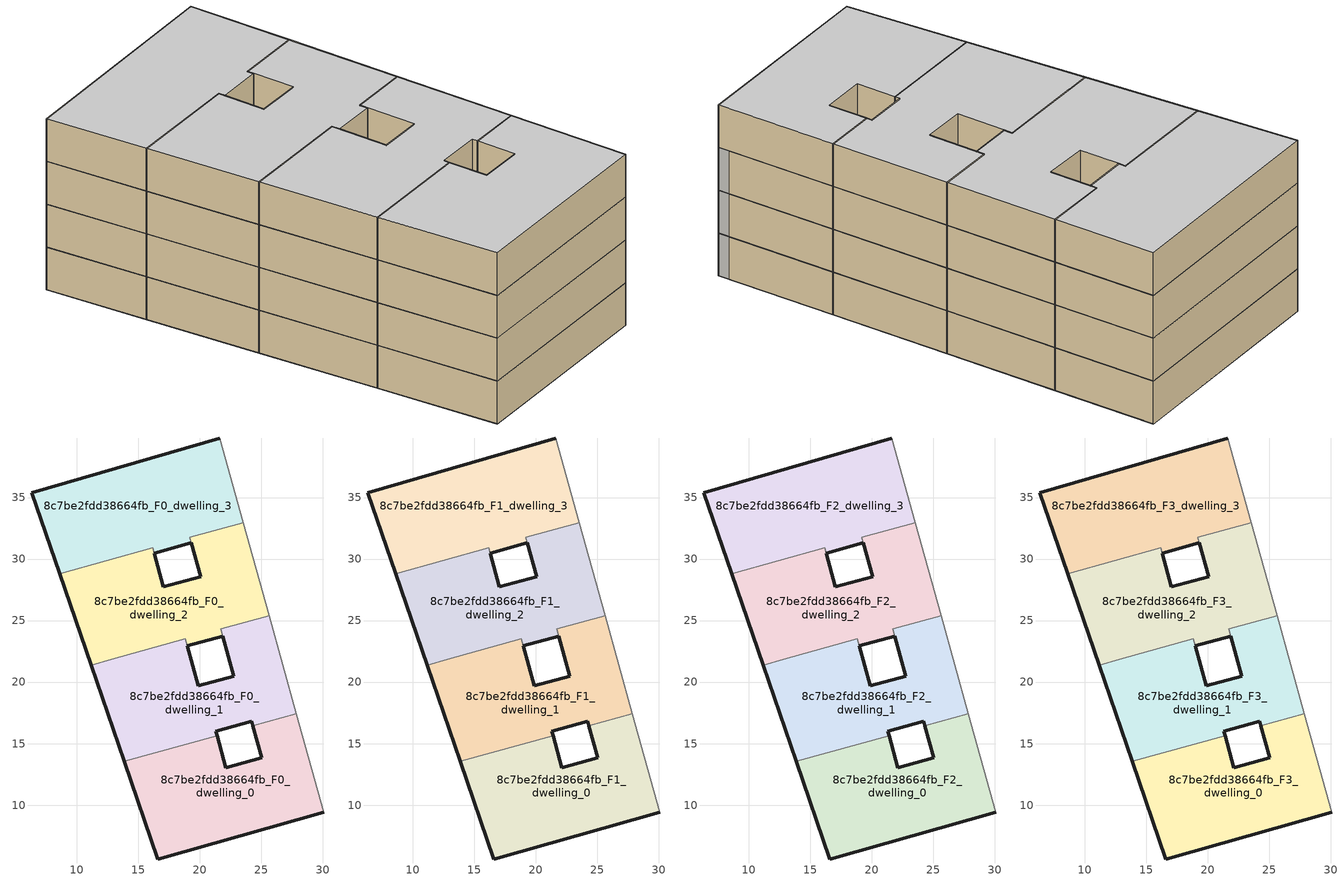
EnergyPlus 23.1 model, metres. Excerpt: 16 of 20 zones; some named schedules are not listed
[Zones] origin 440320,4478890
8c7be2fdd38664fb_F0_dwelling_0
 floor ground (EU_floor_Construction): 30.09,9.43 27.87,17.44 24.33,16.46 25.05,13.83 22.14,13.05 21.42,15.65 13.88,13.55 16.61,5.62 z0
 wall outside (EU_wall_Construction): 21.42,15.65 22.14,13.05 25.05,13.83 24.33,16.46 / 30.09,9.43 16.61,5.62 13.88,13.55 z0:3
 wall adiabatic (EU_wall_Construction): 27.87,17.44 30.09,9.43 z0:3
 wall to 8c7be2fdd38664fb_F0_dwelling_1 (EU_wall_Construction): 24.32,16.46 27.87,17.44 / 13.88,13.55 21.42,15.65 z0:3
8c7be2fdd38664fb_F0_dwelling_1
 floor ground (EU_floor_Construction): 27.87,17.44 25.66,25.41 21.74,24.32 22.76,20.47 19.87,19.68 18.84,23.51 11.19,21.38 13.88,13.55 21.42,15.65 21.32,16.02 24.22,16.82 24.32,16.46 z0
 wall outside (EU_wall_Construction): 18.99,22.94 19.87,19.68 22.76,20.47 21.89,23.74 / 24.33,16.46 24.22,16.82 21.32,16.02 21.42,15.65 / 13.88,13.55 11.19,21.38 z0:3
 wall adiabatic (EU_wall_Construction): 25.66,25.41 27.87,17.44 z0:3
 wall to 8c7be2fdd38664fb_F0_dwelling_2 (EU_wall_Construction): 21.89,23.74 21.74,24.32 25.66,25.41 / 11.19,21.38 12.88,21.85 18.84,23.51 18.99,22.94 z0:3
8c7be2fdd38664fb_F0_dwelling_2
 floor ground (EU_floor_Construction): 25.66,25.41 23.56,32.96 19.21,31.75 20.08,28.55 17.05,27.74 16.2,30.92 8.63,28.81 11.19,21.38 18.84,23.51 18.99,22.94 21.89,23.74 21.74,24.32 z0
 wall outside (EU_wall_Construction): 11.19,21.38 8.63,28.81 / 16.32,30.46 17.05,27.74 20.08,28.55 19.33,31.31 / 21.89,23.74 18.99,22.94 z0:3
 wall adiabatic (EU_wall_Construction): 23.56,32.96 25.66,25.41 z0:3
 wall to 8c7be2fdd38664fb_F0_dwelling_3 (EU_wall_Construction): 8.63,28.81 16.2,30.92 16.32,30.47 / 19.33,31.31 19.21,31.75 23.56,32.96 z0:3
8c7be2fdd38664fb_F0_dwelling_3
 floor ground (EU_floor_Construction): 23.56,32.96 21.65,39.84 6.35,35.41 8.63,28.81 16.2,30.92 16.32,30.47 19.32,31.31 19.2,31.75 z0
 wall outside (EU_wall_Construction): 8.63,28.81 6.35,35.41 21.65,39.84 / 19.32,31.31 16.32,30.47 z0:3
 wall adiabatic (EU_wall_Construction): 21.65,39.84 23.56,32.96 z0:3
8c7be2fdd38664fb_F1_dwelling_0
 floor to 8c7be2fdd38664fb_F0_dwelling_0 (EU_floor_Construction): 30.09,9.43 27.87,17.44 24.32,16.46 25.05,13.83 22.13,13.05 21.42,15.65 13.88,13.55 16.61,5.62 z3
 wall outside (EU_wall_Construction): 21.42,15.65 22.14,13.05 25.05,13.83 24.33,16.46 / 30.09,9.43 16.61,5.62 13.88,13.55 z3:6
 wall adiabatic (EU_wall_Construction): 27.87,17.44 30.09,9.43 z3:6
 wall to 8c7be2fdd38664fb_F1_dwelling_1 (EU_wall_Construction): 24.32,16.46 27.87,17.44 / 13.88,13.55 21.42,15.65 z3:6
8c7be2fdd38664fb_F1_dwelling_1
 floor to 8c7be2fdd38664fb_F0_dwelling_1 (EU_floor_Construction): 27.87,17.44 25.66,25.41 21.74,24.32 22.76,20.47 19.87,19.68 18.84,23.51 11.19,21.38 13.88,13.55 21.42,15.65 21.32,16.02 24.22,16.82 24.32,16.46 z3
 wall outside (EU_wall_Construction): 18.99,22.94 19.87,19.68 22.76,20.47 21.89,23.74 / 24.33,16.46 24.22,16.82 21.32,16.02 21.42,15.65 / 13.88,13.55 11.19,21.38 z3:6
 wall adiabatic (EU_wall_Construction): 25.66,25.41 27.87,17.44 z3:6
 wall to 8c7be2fdd38664fb_F1_dwelling_2 (EU_wall_Construction): 21.89,23.74 21.74,24.32 25.66,25.41 / 11.19,21.38 12.88,21.85 18.84,23.51 18.99,22.94 z3:6
8c7be2fdd38664fb_F1_dwelling_2
 floor to 8c7be2fdd38664fb_F0_dwelling_2 (EU_floor_Construction): 25.66,25.41 23.56,32.96 19.21,31.75 20.08,28.55 17.05,27.74 16.2,30.92 8.63,28.81 11.19,21.38 18.84,23.51 18.99,22.94 21.89,23.74 21.74,24.32 z3
 wall outside (EU_wall_Construction): 11.19,21.38 8.63,28.81 / 16.32,30.46 17.05,27.74 20.08,28.55 19.33,31.31 / 21.89,23.74 18.99,22.94 z3:6
 wall adiabatic (EU_wall_Construction): 23.56,32.96 25.66,25.41 z3:6
 wall to 8c7be2fdd38664fb_F1_dwelling_3 (EU_wall_Construction): 8.63,28.81 16.2,30.92 16.32,30.47 / 19.33,31.31 19.21,31.75 23.56,32.96 z3:6
8c7be2fdd38664fb_F1_dwelling_3
 floor to 8c7be2fdd38664fb_F0_dwelling_3 (EU_floor_Construction): 23.56,32.96 21.65,39.84 6.35,35.41 8.63,28.81 16.2,30.92 16.32,30.47 19.32,31.31 19.2,31.75 z3
 wall outside (EU_wall_Construction): 8.63,28.81 6.35,35.41 21.65,39.84 / 19.32,31.31 16.32,30.47 z3:6
 wall adiabatic (EU_wall_Construction): 21.65,39.84 23.56,32.96 z3:6
8c7be2fdd38664fb_F2_dwelling_0
 floor to 8c7be2fdd38664fb_F1_dwelling_0 (EU_floor_Construction): 30.09,9.43 27.87,17.44 24.32,16.46 25.05,13.83 22.13,13.05 21.42,15.65 13.88,13.55 16.61,5.62 z6
 wall outside (EU_wall_Construction): 21.42,15.65 22.14,13.05 25.05,13.83 24.33,16.46 / 30.09,9.43 16.61,5.62 13.88,13.55 z6:9
 wall adiabatic (EU_wall_Construction): 27.87,17.44 30.09,9.43 z6:9
 wall to 8c7be2fdd38664fb_F2_dwelling_1 (EU_wall_Construction): 24.32,16.46 27.87,17.44 / 13.88,13.55 21.42,15.65 z6:9
8c7be2fdd38664fb_F2_dwelling_1
 floor to 8c7be2fdd38664fb_F1_dwelling_1 (EU_floor_Construction): 27.87,17.44 25.66,25.41 21.74,24.32 22.76,20.47 19.87,19.68 18.84,23.51 11.19,21.38 13.88,13.55 21.42,15.65 21.32,16.02 24.22,16.82 24.32,16.46 z6
 wall outside (EU_wall_Construction): 18.99,22.94 19.87,19.68 22.76,20.47 21.89,23.74 / 24.33,16.46 24.22,16.82 21.32,16.02 21.42,15.65 / 13.88,13.55 11.19,21.38 z6:9
 wall adiabatic (EU_wall_Construction): 25.66,25.41 27.87,17.44 z6:9
 wall to 8c7be2fdd38664fb_F2_dwelling_2 (EU_wall_Construction): 21.89,23.74 21.74,24.32 25.66,25.41 / 11.19,21.38 12.88,21.85 18.84,23.51 18.99,22.94 z6:9
8c7be2fdd38664fb_F2_dwelling_2
 floor to 8c7be2fdd38664fb_F1_dwelling_2 (EU_floor_Construction): 25.66,25.41 23.56,32.96 19.21,31.75 20.08,28.55 17.05,27.74 16.2,30.92 8.63,28.81 11.19,21.38 18.84,23.51 18.99,22.94 21.89,23.74 21.74,24.32 z6
 wall outside (EU_wall_Construction): 11.19,21.38 8.63,28.81 / 16.32,30.46 17.05,27.74 20.08,28.55 19.33,31.31 / 21.89,23.74 18.99,22.94 z6:9
 wall adiabatic (EU_wall_Construction): 23.56,32.96 25.66,25.41 z6:9
 wall to 8c7be2fdd38664fb_F2_dwelling_3 (EU_wall_Construction): 8.63,28.81 16.2,30.92 16.32,30.47 / 19.33,31.31 19.21,31.75 23.56,32.96 z6:9
8c7be2fdd38664fb_F2_dwelling_3
 floor to 8c7be2fdd38664fb_F1_dwelling_3 (EU_floor_Construction): 23.56,32.96 21.65,39.84 6.35,35.41 8.63,28.81 16.2,30.92 16.32,30.47 19.32,31.31 19.2,31.75 z6
 wall outside (EU_wall_Construction): 8.63,28.81 6.35,35.41 21.65,39.84 / 19.32,31.31 16.32,30.47 z6:9
 wall adiabatic (EU_wall_Construction): 21.65,39.84 23.56,32.96 z6:9
8c7be2fdd38664fb_F3_dwelling_0
 floor to 8c7be2fdd38664fb_F2_dwelling_0 (EU_floor_Construction): 30.09,9.43 27.87,17.44 24.32,16.46 25.05,13.83 22.13,13.05 21.42,15.65 13.88,13.55 16.61,5.62 z9
 wall outside (EU_wall_Construction): 21.42,15.65 22.14,13.05 25.05,13.83 24.33,16.46 / 30.09,9.43 16.61,5.62 13.88,13.55 z9:12
 wall adiabatic (EU_wall_Construction): 27.87,17.44 30.09,9.43 z9:12
 wall to 8c7be2fdd38664fb_F3_dwelling_1 (EU_wall_Construction): 24.32,16.46 27.87,17.44 / 13.88,13.55 21.42,15.65 z9:12
 ceiling to 8c7be2fdd38664fb_F4_dwelling_0 (EU_floor_Construction): 27.87,17.44 30.09,9.43 16.61,5.62 13.88,13.55 21.42,15.65 22.13,13.05 25.05,13.83 24.32,16.46 z12
8c7be2fdd38664fb_F3_dwelling_1
 floor to 8c7be2fdd38664fb_F2_dwelling_1 (EU_floor_Construction): 27.87,17.44 25.66,25.41 21.74,24.32 22.76,20.47 19.87,19.68 18.84,23.51 11.19,21.38 13.88,13.55 21.42,15.65 21.32,16.02 24.22,16.82 24.32,16.46 z9
 wall outside (EU_wall_Construction): 18.99,22.94 19.87,19.68 22.76,20.47 21.89,23.74 / 24.33,16.46 24.22,16.82 21.32,16.02 21.42,15.65 / 13.88,13.55 11.19,21.38 z9:12
 wall adiabatic (EU_wall_Construction): 25.66,25.41 27.87,17.44 z9:12
 wall to 8c7be2fdd38664fb_F3_dwelling_2 (EU_wall_Construction): 21.89,23.74 21.74,24.32 25.66,25.41 / 11.19,21.38 12.88,21.85 18.84,23.51 18.99,22.94 z9:12
 ceiling to 8c7be2fdd38664fb_F4_dwelling_1 (EU_floor_Construction): 25.66,25.41 27.87,17.44 24.32,16.46 24.22,16.82 21.32,16.02 21.42,15.65 13.88,13.55 11.19,21.38 18.84,23.51 19.87,19.68 22.76,20.47 21.74,24.32 z12
8c7be2fdd38664fb_F3_dwelling_2
 floor to 8c7be2fdd38664fb_F2_dwelling_2 (EU_floor_Construction): 25.66,25.41 23.56,32.96 19.21,31.75 20.08,28.55 17.05,27.74 16.2,30.92 8.63,28.81 11.19,21.38 18.84,23.51 18.99,22.94 21.89,23.74 21.74,24.32 z9
 wall outside (EU_wall_Construction): 11.19,21.38 8.63,28.81 / 16.32,30.46 17.05,27.74 20.08,28.55 19.33,31.31 / 21.89,23.74 18.99,22.94 z9:12
 wall adiabatic (EU_wall_Construction): 23.56,32.96 25.66,25.41 z9:12
 wall to 8c7be2fdd38664fb_F3_dwelling_3 (EU_wall_Construction): 8.63,28.81 16.2,30.92 16.32,30.47 / 19.33,31.31 19.21,31.75 23.56,32.96 z9:12
 ceiling to 8c7be2fdd38664fb_F4_dwelling_2 (EU_floor_Construction): 23.56,32.96 25.66,25.41 21.74,24.32 21.89,23.74 18.99,22.94 18.84,23.51 11.19,21.38 8.63,28.81 16.2,30.92 17.05,27.74 20.08,28.55 19.21,31.75 z12
8c7be2fdd38664fb_F3_dwelling_3
 floor to 8c7be2fdd38664fb_F2_dwelling_3 (EU_floor_Construction): 23.56,32.96 21.65,39.84 6.35,35.41 8.63,28.81 16.2,30.92 16.32,30.47 19.32,31.31 19.2,31.75 z9
 wall outside (EU_wall_Construction): 8.63,28.81 6.35,35.41 21.65,39.84 / 19.32,31.31 16.32,30.47 z9:12
 wall adiabatic (EU_wall_Construction): 21.65,39.84 23.56,32.96 z9:12
 ceiling to 8c7be2fdd38664fb_F4_dwelling_3 (EU_floor_Construction): 21.65,39.84 23.56,32.96 19.2,31.75 19.32,31.31 16.32,30.47 16.2,30.92 8.63,28.81 6.35,35.41 z12
shading: 30.09,9.43 21.65,39.84 z0:9
[Building]
EU S2 Campaign: North Axis=0; Terrain=City; Solar Distribution=FullExterior
[Site:Location]
Madrid: Latitude=40.5; Longitude=-3.5; Time Zone=1; Elevation=609
[SizingPeriod:WeatherFileDays]
AnnualSizingPeriod: Begin Month=1; Begin Day of Month=1; End Month=12; End Day of Month=31; Day of Week for Start Day=Monday; Use Weather File Daylight Saving Period=No; Use Weather File Rain and Snow Indicators=No
[MATERIAL]
EU_InternalMass_Material: Roughness=MediumRough; Thickness=0.1; Conductivity=1; Density=1800; Specific Heat=900; Thermal Absorptance=0.9; Solar Absorptance=0.7; Visible Absorptance=0.7
[MATERIAL:NOMASS] Roughness=MediumRough; Thermal Absorptance=0.9; Solar Absorptance=0.7; Visible Absorptance=0.7
Name | Thermal Resistance
EU_wall_NoMass | 0.609216
EU_floor_NoMass | 0.568163
[CONSTRUCTION]
EU_wall_Construction: EU_wall_NoMass
EU_floor_Construction: EU_floor_NoMass
EU_InternalMass_Construction: EU_InternalMass_Material
[ZONE] Type=1; Multiplier=1; Ceiling Height=autocalculate; Floor Area=autocalculate; Part of Total Floor Area=Yes
Name | Volume
8c7be2fdd38664fb_F0_dwelling_0; 8c7be2fdd38664fb_F1_dwelling_0; 8c7be2fdd38664fb_F2_dwelling_0; 8c7be2fdd38664fb_F3_dwelling_0 | 332.428
8c7be2fdd38664fb_F0_dwelling_1; 8c7be2fdd38664fb_F1_dwelling_1; 8c7be2fdd38664fb_F2_dwelling_1; 8c7be2fdd38664fb_F3_dwelling_1 | 327.062
8c7be2fdd38664fb_F0_dwelling_2; 8c7be2fdd38664fb_F1_dwelling_2; 8c7be2fdd38664fb_F2_dwelling_2; 8c7be2fdd38664fb_F3_dwelling_2 | 333.449
8c7be2fdd38664fb_F0_dwelling_3; 8c7be2fdd38664fb_F1_dwelling_3; 8c7be2fdd38664fb_F2_dwelling_3; 8c7be2fdd38664fb_F3_dwelling_3 | 336.72
[INTERNALMASS] Construction=EU_InternalMass_Construction
Name | Zone or ZoneList | Surface Area
8c7be2fdd38664fb_F0_dwelling_0_EU_InternalMass | 8c7be2fdd38664fb_F0_dwelling_0 | 110.809
8c7be2fdd38664fb_F0_dwelling_1_EU_InternalMass | 8c7be2fdd38664fb_F0_dwelling_1 | 109.023
8c7be2fdd38664fb_F0_dwelling_2_EU_InternalMass | 8c7be2fdd38664fb_F0_dwelling_2 | 111.158
8c7be2fdd38664fb_F0_dwelling_3_EU_InternalMass | 8c7be2fdd38664fb_F0_dwelling_3 | 112.24
8c7be2fdd38664fb_F1_dwelling_0_EU_InternalMass | 8c7be2fdd38664fb_F1_dwelling_0 | 110.809
8c7be2fdd38664fb_F1_dwelling_1_EU_InternalMass | 8c7be2fdd38664fb_F1_dwelling_1 | 109.023
8c7be2fdd38664fb_F1_dwelling_2_EU_InternalMass | 8c7be2fdd38664fb_F1_dwelling_2 | 111.158
8c7be2fdd38664fb_F1_dwelling_3_EU_InternalMass | 8c7be2fdd38664fb_F1_dwelling_3 | 112.24
8c7be2fdd38664fb_F2_dwelling_0_EU_InternalMass | 8c7be2fdd38664fb_F2_dwelling_0 | 110.809
8c7be2fdd38664fb_F2_dwelling_1_EU_InternalMass | 8c7be2fdd38664fb_F2_dwelling_1 | 109.023
8c7be2fdd38664fb_F2_dwelling_2_EU_InternalMass | 8c7be2fdd38664fb_F2_dwelling_2 | 111.158
8c7be2fdd38664fb_F2_dwelling_3_EU_InternalMass | 8c7be2fdd38664fb_F2_dwelling_3 | 112.24
8c7be2fdd38664fb_F3_dwelling_0_EU_InternalMass | 8c7be2fdd38664fb_F3_dwelling_0 | 110.809
8c7be2fdd38664fb_F3_dwelling_1_EU_InternalMass | 8c7be2fdd38664fb_F3_dwelling_1 | 109.023
8c7be2fdd38664fb_F3_dwelling_2_EU_InternalMass | 8c7be2fdd38664fb_F3_dwelling_2 | 111.158
8c7be2fdd38664fb_F3_dwelling_3_EU_InternalMass | 8c7be2fdd38664fb_F3_dwelling_3 | 112.24
[OTHEREQUIPMENT] Fuel Type=Electricity; Design Level Calculation Method=Watts/Area; Power per Zone Floor Area=1; Fraction Latent=0; Fraction Radiant=0; Fraction Lost=0; Carbon Dioxide Generation Rate=0; EndUse Subcategory=EU_Step8_InternalGains
Name | Zone or ZoneList or Space or SpaceList | Schedule
EU_Step8_InternalGain_8c7be2fdd38664fb_F0_dwelling_0_f000 | 8c7be2fdd38664fb_F0_dwelling_0 | EU_Step8_GainSchedule_8c7be2fdd38664fb_F0_dwelling_0_f000
EU_Step8_InternalGain_8c7be2fdd38664fb_F0_dwelling_1_f000 | 8c7be2fdd38664fb_F0_dwelling_1 | EU_Step8_GainSchedule_8c7be2fdd38664fb_F0_dwelling_1_f000
EU_Step8_InternalGain_8c7be2fdd38664fb_F0_dwelling_2_f000 | 8c7be2fdd38664fb_F0_dwelling_2 | EU_Step8_GainSchedule_8c7be2fdd38664fb_F0_dwelling_2_f000
EU_Step8_InternalGain_8c7be2fdd38664fb_F0_dwelling_3_f000 | 8c7be2fdd38664fb_F0_dwelling_3 | EU_Step8_GainSchedule_8c7be2fdd38664fb_F0_dwelling_3_f000
EU_Step8_InternalGain_8c7be2fdd38664fb_F1_dwelling_0_f000 | 8c7be2fdd38664fb_F1_dwelling_0 | EU_Step8_GainSchedule_8c7be2fdd38664fb_F1_dwelling_0_f000
EU_Step8_InternalGain_8c7be2fdd38664fb_F1_dwelling_1_f000 | 8c7be2fdd38664fb_F1_dwelling_1 | EU_Step8_GainSchedule_8c7be2fdd38664fb_F1_dwelling_1_f000
EU_Step8_InternalGain_8c7be2fdd38664fb_F1_dwelling_2_f000 | 8c7be2fdd38664fb_F1_dwelling_2 | EU_Step8_GainSchedule_8c7be2fdd38664fb_F1_dwelling_2_f000
EU_Step8_InternalGain_8c7be2fdd38664fb_F1_dwelling_3_f000 | 8c7be2fdd38664fb_F1_dwelling_3 | EU_Step8_GainSchedule_8c7be2fdd38664fb_F1_dwelling_3_f000
EU_Step8_InternalGain_8c7be2fdd38664fb_F2_dwelling_0_f000 | 8c7be2fdd38664fb_F2_dwelling_0 | EU_Step8_GainSchedule_8c7be2fdd38664fb_F2_dwelling_0_f000
EU_Step8_InternalGain_8c7be2fdd38664fb_F2_dwelling_1_f000 | 8c7be2fdd38664fb_F2_dwelling_1 | EU_Step8_GainSchedule_8c7be2fdd38664fb_F2_dwelling_1_f000
EU_Step8_InternalGain_8c7be2fdd38664fb_F2_dwelling_2_f000 | 8c7be2fdd38664fb_F2_dwelling_2 | EU_Step8_GainSchedule_8c7be2fdd38664fb_F2_dwelling_2_f000
EU_Step8_InternalGain_8c7be2fdd38664fb_F2_dwelling_3_f000 | 8c7be2fdd38664fb_F2_dwelling_3 | EU_Step8_GainSchedule_8c7be2fdd38664fb_F2_dwelling_3_f000
EU_Step8_InternalGain_8c7be2fdd38664fb_F3_dwelling_0_f000 | 8c7be2fdd38664fb_F3_dwelling_0 | EU_Step8_GainSchedule_8c7be2fdd38664fb_F3_dwelling_0_f000
EU_Step8_InternalGain_8c7be2fdd38664fb_F3_dwelling_1_f000 | 8c7be2fdd38664fb_F3_dwelling_1 | EU_Step8_GainSchedule_8c7be2fdd38664fb_F3_dwelling_1_f000
EU_Step8_InternalGain_8c7be2fdd38664fb_F3_dwelling_2_f000 | 8c7be2fdd38664fb_F3_dwelling_2 | EU_Step8_GainSchedule_8c7be2fdd38664fb_F3_dwelling_2_f000
EU_Step8_InternalGain_8c7be2fdd38664fb_F3_dwelling_3_f000 | 8c7be2fdd38664fb_F3_dwelling_3 | EU_Step8_GainSchedule_8c7be2fdd38664fb_F3_dwelling_3_f000
[ZONEVENTILATION:DESIGNFLOWRATE] Schedule=EU_AlwaysOn; Design Flow Rate Calculation Method=AirChanges/Hour; Air Changes per Hour=0.752966; Ventilation Type=Natural; Fan Pressure Rise=0; Fan Total Efficiency=1; Constant Term Coefficient=1; Temperature Term Coefficient=0; Velocity Term Coefficient=0; Velocity Squared Term Coefficient=0; Minimum Indoor Temperature=-100; Maximum Indoor Temperature=100; Delta Temperature=-100; Minimum Outdoor Temperature=-100; Maximum Outdoor Temperature=100; Maximum Wind Speed=40
Name | Zone or ZoneList or Space or SpaceList
EU_ConstantAir_8c7be2fdd38664fb_F0_dwelling_0 | 8c7be2fdd38664fb_F0_dwelling_0
EU_ConstantAir_8c7be2fdd38664fb_F0_dwelling_1 | 8c7be2fdd38664fb_F0_dwelling_1
EU_ConstantAir_8c7be2fdd38664fb_F0_dwelling_2 | 8c7be2fdd38664fb_F0_dwelling_2
EU_ConstantAir_8c7be2fdd38664fb_F0_dwelling_3 | 8c7be2fdd38664fb_F0_dwelling_3
EU_ConstantAir_8c7be2fdd38664fb_F1_dwelling_0 | 8c7be2fdd38664fb_F1_dwelling_0
EU_ConstantAir_8c7be2fdd38664fb_F1_dwelling_1 | 8c7be2fdd38664fb_F1_dwelling_1
EU_ConstantAir_8c7be2fdd38664fb_F1_dwelling_2 | 8c7be2fdd38664fb_F1_dwelling_2
EU_ConstantAir_8c7be2fdd38664fb_F1_dwelling_3 | 8c7be2fdd38664fb_F1_dwelling_3
EU_ConstantAir_8c7be2fdd38664fb_F2_dwelling_0 | 8c7be2fdd38664fb_F2_dwelling_0
EU_ConstantAir_8c7be2fdd38664fb_F2_dwelling_1 | 8c7be2fdd38664fb_F2_dwelling_1
EU_ConstantAir_8c7be2fdd38664fb_F2_dwelling_2 | 8c7be2fdd38664fb_F2_dwelling_2
EU_ConstantAir_8c7be2fdd38664fb_F2_dwelling_3 | 8c7be2fdd38664fb_F2_dwelling_3
EU_ConstantAir_8c7be2fdd38664fb_F3_dwelling_0 | 8c7be2fdd38664fb_F3_dwelling_0
EU_ConstantAir_8c7be2fdd38664fb_F3_dwelling_1 | 8c7be2fdd38664fb_F3_dwelling_1
EU_ConstantAir_8c7be2fdd38664fb_F3_dwelling_2 | 8c7be2fdd38664fb_F3_dwelling_2
EU_ConstantAir_8c7be2fdd38664fb_F3_dwelling_3 | 8c7be2fdd38664fb_F3_dwelling_3
[HVACTEMPLATE:THERMOSTAT] Constant Heating Setpoint=20; Constant Cooling Setpoint=50
EU_HeatOnly_8c7be2fdd38664fb_F0_dwelling_0; EU_HeatOnly_8c7be2fdd38664fb_F0_dwelling_1; EU_HeatOnly_8c7be2fdd38664fb_F0_dwelling_2; EU_HeatOnly_8c7be2fdd38664fb_F0_dwelling_3; EU_HeatOnly_8c7be2fdd38664fb_F1_dwelling_0; EU_HeatOnly_8c7be2fdd38664fb_F1_dwelling_1; EU_HeatOnly_8c7be2fdd38664fb_F1_dwelling_2; EU_HeatOnly_8c7be2fdd38664fb_F1_dwelling_3; EU_HeatOnly_8c7be2fdd38664fb_F2_dwelling_0; EU_HeatOnly_8c7be2fdd38664fb_F2_dwelling_1; EU_HeatOnly_8c7be2fdd38664fb_F2_dwelling_2; EU_HeatOnly_8c7be2fdd38664fb_F2_dwelling_3; EU_HeatOnly_8c7be2fdd38664fb_F3_dwelling_0; EU_HeatOnly_8c7be2fdd38664fb_F3_dwelling_1; EU_HeatOnly_8c7be2fdd38664fb_F3_dwelling_2; EU_HeatOnly_8c7be2fdd38664fb_F3_dwelling_3; EU_HeatOnly_8c7be2fdd38664fb_F4_dwelling_0; EU_HeatOnly_8c7be2fdd38664fb_F4_dwelling_1; EU_HeatOnly_8c7be2fdd38664fb_F4_dwelling_2; EU_HeatOnly_8c7be2fdd38664fb_F4_dwelling_3
